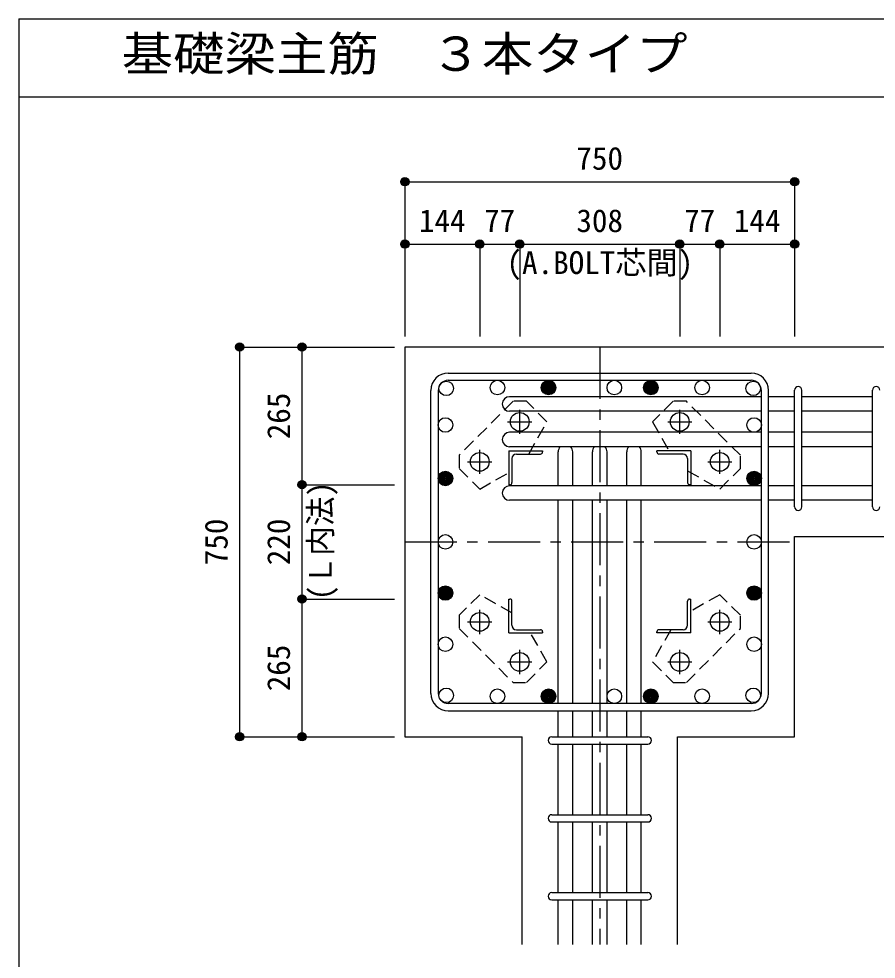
# Model space of a CAD drawing. Units: millimetres at full size, sheet at 1:20. Extents: x -3982 to 3969, y -2797 to 2801.
# Drawn here: x -3982 to -2332, y 991 to 2801 of the extents above; entities that cross this region are included whole.
import ezdxf
from ezdxf.enums import TextEntityAlignment as Align

# ---------------------------------------------------------------- set-up
doc = ezdxf.new("R2010")
doc.units = ezdxf.units.MM
doc.header["$LTSCALE"] = 20
doc.header["$PDMODE"] = 32
doc.header["$PDSIZE"] = 10
doc.linetypes.add('CHAIN1', pattern=[8, 5, -1, 1, -1])
doc.linetypes.add('DASHED1', pattern=[1.8, 1.2, -0.6])
for name, color, linetype in [('6-1_躯体線', 2, 'Continuous'), ('6-2_A.Bolt_', 4, 'Continuous'), ('6-3_柱型主筋', 4, 'Continuous'), ('6-4_フープ', 7, 'Continuous'), ('6-5_梁主筋', 7, 'Continuous'), ('6-6_S.T.P.', 7, 'Continuous'), ('6-7_文字', 7, 'Continuous'), ('6-9_プレート', 4, 'DASHED1'), ('6-D_寸法', 4, 'Continuous'), ('F-0_枠', 6, 'Continuous')]:
    doc.layers.add(name, color=color, linetype=linetype)
doc.styles.add('ＭＳ ゴシック', font='')
doc.styles.get('ＭＳ ゴシック').set_extended_font_data('MS Gothic')

msp = doc.modelspace()

# ---------------------------------------------------------------- linework, layer by layer
at = {"layer": '6-1_躯体線'}
for p, q in [((-3238.87, 2169.12), (-3238.87, 1419.12)), ((-2088.87, 2169.12), (-3238.87, 2169.12)), ((-2488.87, 1804.62), (-2088.87, 1804.62)), ((-2488.87, 1419.12), (-2488.87, 1804.62)), ((-3238.87, 1419.12), (-3013.37, 1419.12)), ((-3013.37, 1019.12), (-3013.37, 1419.12))]:
    msp.add_line(p, q, dxfattribs=at)
msp.add_lwpolyline([(-2714.37, 1019.12), (-2714.37, 1419.12), (-2488.87, 1419.12)], dxfattribs=at)
at = {"layer": '6-2_A.Bolt_', "linetype": 'CHAIN1'}
for p, q in [((-3017.87, 2001.92), (-3017.87, 2048.42)), ((-2709.87, 2001.92), (-2709.87, 2048.42)), ((-3041.17, 2025.12), (-2994.67, 2025.12)), ((-2733.07, 2025.12), (-2686.57, 2025.12)), ((-3094.87, 1924.92), (-3094.87, 1971.42)), ((-2632.87, 1924.92), (-2632.87, 1971.42)), ((-3118.17, 1948.12), (-3071.67, 1948.12)), ((-2656.07, 1948.12), (-2609.57, 1948.12)), ((-3094.87, 1616.82), (-3094.87, 1663.32)), ((-2632.87, 1616.82), (-2632.87, 1663.32)), ((-3118.17, 1640.12), (-3071.67, 1640.12)), ((-2656.07, 1640.12), (-2609.57, 1640.12)), ((-3017.87, 1539.82), (-3017.87, 1586.32)), ((-2709.87, 1539.82), (-2709.87, 1586.32)), ((-3041.17, 1563.12), (-2994.67, 1563.12)), ((-2733.07, 1563.12), (-2686.57, 1563.12))]:
    msp.add_line(p, q, dxfattribs=at)
at = {"layer": '6-2_A.Bolt_'}
for p, q in [((-3038.87, 1969.12), (-2973.87, 1969.12)), ((-3038.87, 1969.12), (-3038.87, 1904.12)), ((-3032.87, 1954.62), (-3032.87, 1908.12)), ((-3024.37, 1963.12), (-2977.87, 1963.12)), ((-2973.87, 1969.12), (-2973.87, 1967.12)), ((-2688.87, 1969.12), (-2753.87, 1969.12)), ((-2753.87, 1967.12), (-2753.87, 1969.12)), ((-2703.37, 1963.12), (-2749.87, 1963.12)), ((-2694.87, 1954.62), (-2694.87, 1908.12)), ((-2688.87, 1969.12), (-2688.87, 1904.12)), ((-3036.87, 1904.12), (-3038.87, 1904.12)), ((-2688.87, 1904.12), (-2690.87, 1904.12)), ((-3038.87, 1684.12), (-3036.87, 1684.12)), ((-3038.87, 1619.12), (-3038.87, 1684.12)), ((-2690.87, 1684.12), (-2688.87, 1684.12)), ((-2688.87, 1619.12), (-2688.87, 1684.12)), ((-3032.87, 1633.62), (-3032.87, 1680.12)), ((-2694.87, 1633.62), (-2694.87, 1680.12)), ((-3038.87, 1619.12), (-2973.87, 1619.12)), ((-3024.37, 1625.12), (-2977.87, 1625.12)), ((-2973.87, 1621.12), (-2973.87, 1619.12)), ((-2753.87, 1619.12), (-2753.87, 1621.12)), ((-2688.87, 1619.12), (-2753.87, 1619.12)), ((-2703.37, 1625.12), (-2749.87, 1625.12))]:
    msp.add_line(p, q, dxfattribs=at)
at = {"layer": '6-2_A.Bolt_', "color": 3}
for centre in [(-3017.87, 2025.12), (-2709.87, 2025.12), (-3094.87, 1948.12), (-2632.87, 1948.12), (-3094.87, 1640.12), (-2632.87, 1640.12), (-3017.87, 1563.12), (-2709.87, 1563.12)]:
    msp.add_circle(centre, 18, dxfattribs=at)
at = {"layer": '6-2_A.Bolt_'}
for centre, radius, start, end in [((-3024.37, 1954.62), 8.5, 90, 180), ((-2977.87, 1967.12), 4, 270, 0), ((-2749.87, 1967.12), 4, 180, 270), ((-2703.37, 1954.62), 8.5, 0, 90), ((-3036.87, 1908.12), 4, 270, 0), ((-2690.87, 1908.12), 4, 180, 270), ((-3036.87, 1680.12), 4, 0, 90), ((-2690.87, 1680.12), 4, 90, 180), ((-3024.37, 1633.62), 8.5, 180, 270), ((-2703.37, 1633.62), 8.5, 270, 0), ((-2977.87, 1621.12), 4, 0, 90), ((-2749.87, 1621.12), 4, 90, 180)]:
    msp.add_arc(centre, radius, start, end, dxfattribs=at)
at = {"layer": '6-3_柱型主筋', "color": 3}
for centre in [(-3159.26, 2089.51), (-3060.79, 2091.12), (-2962.33, 2091.12), (-2835.87, 2091.12), (-2765.4, 2091.12), (-2666.94, 2091.12), (-2568.48, 2089.51), (-3160.87, 2019.12), (-2566.87, 2019.12), (-3160.87, 1916.12), (-2566.87, 1916.12), (-3160.87, 1794.12), (-2566.87, 1794.12), (-3160.87, 1695.66), (-2566.87, 1695.66), (-3160.87, 1597.2), (-2566.87, 1597.2), (-3159.26, 1498.74), (-3060.79, 1497.12), (-2962.33, 1497.12), (-2835.87, 1497.12), (-2765.4, 1497.12), (-2666.94, 1497.12), (-2568.48, 1498.74)]:
    msp.add_circle(centre, 14, dxfattribs=at)
at = {"layer": '6-3_柱型主筋'}
for centre, radius in [((-2962.33, 2091.12), 14), ((-2962.33, 2091.12), 12.6), ((-2962.33, 2091.12), 11.2), ((-2962.33, 2091.12), 9.8), ((-2962.33, 2091.12), 8.4), ((-2765.4, 2091.12), 14), ((-2765.4, 2091.12), 12.6), ((-2765.4, 2091.12), 11.2), ((-2765.4, 2091.12), 9.8), ((-2765.4, 2091.12), 8.4), ((-2962.33, 2091.12), 7), ((-2962.33, 2091.12), 5.6), ((-2962.33, 2091.12), 4.2), ((-2962.33, 2091.12), 2.8), ((-2962.33, 2091.12), 1.4), ((-2765.4, 2091.12), 7), ((-2765.4, 2091.12), 5.6), ((-2765.4, 2091.12), 4.2), ((-2765.4, 2091.12), 2.8), ((-2765.4, 2091.12), 1.4), ((-3160.87, 1916.12), 14), ((-3160.87, 1916.12), 12.6), ((-3160.87, 1916.12), 11.2), ((-3160.87, 1916.12), 9.8), ((-3160.87, 1916.12), 8.4), ((-3160.87, 1916.12), 7), ((-3160.87, 1916.12), 5.6), ((-3160.87, 1916.12), 4.2), ((-3160.87, 1916.12), 2.8), ((-2566.87, 1916.12), 14), ((-2566.87, 1916.12), 12.6), ((-2566.87, 1916.12), 11.2), ((-2566.87, 1916.12), 9.8), ((-2566.87, 1916.12), 8.4), ((-2566.87, 1916.12), 7), ((-2566.87, 1916.12), 5.6), ((-2566.87, 1916.12), 4.2), ((-2566.87, 1916.12), 2.8), ((-3160.87, 1916.12), 1.4), ((-2566.87, 1916.12), 1.4), ((-3160.87, 1695.66), 14), ((-3160.87, 1695.66), 12.6), ((-3160.87, 1695.66), 11.2), ((-3160.87, 1695.66), 9.8), ((-3160.87, 1695.66), 8.4), ((-3160.87, 1695.66), 7), ((-3160.87, 1695.66), 5.6), ((-2566.87, 1695.66), 14), ((-2566.87, 1695.66), 12.6), ((-2566.87, 1695.66), 11.2), ((-2566.87, 1695.66), 9.8), ((-2566.87, 1695.66), 8.4), ((-2566.87, 1695.66), 7), ((-2566.87, 1695.66), 5.6), ((-3160.87, 1695.66), 4.2), ((-3160.87, 1695.66), 2.8), ((-3160.87, 1695.66), 1.4), ((-2566.87, 1695.66), 4.2), ((-2566.87, 1695.66), 2.8), ((-2566.87, 1695.66), 1.4), ((-2962.33, 1497.12), 14), ((-2962.33, 1497.12), 12.6), ((-2962.33, 1497.12), 11.2), ((-2962.33, 1497.12), 9.8), ((-2962.33, 1497.12), 8.4), ((-2962.33, 1497.12), 7), ((-2962.33, 1497.12), 5.6), ((-2765.4, 1497.12), 14), ((-2765.4, 1497.12), 12.6), ((-2765.4, 1497.12), 11.2), ((-2765.4, 1497.12), 9.8), ((-2765.4, 1497.12), 8.4), ((-2765.4, 1497.12), 7), ((-2765.4, 1497.12), 5.6), ((-2962.33, 1497.12), 4.2), ((-2962.33, 1497.12), 2.8), ((-2962.33, 1497.12), 1.4), ((-2765.4, 1497.12), 4.2), ((-2765.4, 1497.12), 2.8), ((-2765.4, 1497.12), 1.4)]:
    msp.add_circle(centre, radius, dxfattribs=at)
at = {"layer": '6-4_フープ'}
for p, q in [((-3155.37, 2119.12), (-2572.37, 2119.12)), ((-3155.37, 2105.12), (-2572.37, 2105.12)), ((-3188.87, 1502.62), (-3188.87, 2085.62)), ((-3174.87, 2085.62), (-3174.87, 1502.62)), ((-2552.87, 1502.62), (-2552.87, 2085.62)), ((-2538.87, 1502.62), (-2538.87, 2085.62)), ((-2572.37, 1483.12), (-3155.37, 1483.12)), ((-3155.37, 1469.12), (-2572.37, 1469.12))]:
    msp.add_line(p, q, dxfattribs=at)
for centre, radius, start, end in [((-3155.37, 2085.62), 33.5, 90, 180), ((-2572.37, 2085.62), 33.5, 0, 90), ((-3155.37, 2085.62), 19.5, 90, 180), ((-2572.37, 2085.62), 19.5, 0, 90), ((-3155.37, 1502.62), 33.5, 180, 270), ((-3155.37, 1502.62), 19.5, 180, 270), ((-2572.37, 1502.62), 33.5, 270, 0), ((-2572.37, 1502.62), 19.5, 270, 0)]:
    msp.add_arc(centre, radius, start, end, dxfattribs=at)
at = {"layer": '6-5_梁主筋'}
for p, q in [((-2552.87, 2073.51), (-3037.37, 2073.51)), ((-2488.87, 2073.51), (-2538.87, 2073.51)), ((-2338.87, 2073.51), (-2474.87, 2073.51)), ((-2552.87, 2045.51), (-3037.37, 2045.51)), ((-2488.87, 2045.51), (-2538.87, 2045.51)), ((-2338.87, 2045.51), (-2474.87, 2045.51)), ((-2552.87, 2005.12), (-3037.37, 2005.12)), ((-2488.87, 2005.12), (-2538.87, 2005.12)), ((-2338.87, 2005.12), (-2474.87, 2005.12)), ((-2552.87, 1977.12), (-3037.37, 1977.12)), ((-2488.87, 1977.12), (-2538.87, 1977.12)), ((-2338.87, 1977.12), (-2474.87, 1977.12)), ((-2943.87, 1902.12), (-2943.87, 1967.62)), ((-2915.87, 1902.12), (-2915.87, 1967.62)), ((-2877.87, 1902.12), (-2877.87, 1967.62)), ((-2849.87, 1902.12), (-2849.87, 1967.62)), ((-2811.87, 1902.12), (-2811.87, 1967.62)), ((-2783.87, 1902.12), (-2783.87, 1967.62)), ((-2552.87, 1902.12), (-3037.37, 1902.12)), ((-2488.87, 1902.12), (-2538.87, 1902.12)), ((-2338.87, 1902.12), (-2474.87, 1902.12)), ((-2552.87, 1874.12), (-3037.37, 1874.12)), ((-2943.87, 1483.12), (-2943.87, 1874.12)), ((-2915.87, 1483.12), (-2915.87, 1874.12)), ((-2877.87, 1483.12), (-2877.87, 1874.12)), ((-2849.87, 1483.12), (-2849.87, 1874.12)), ((-2811.87, 1483.12), (-2811.87, 1874.12)), ((-2783.87, 1483.12), (-2783.87, 1874.12)), ((-2488.87, 1874.12), (-2538.87, 1874.12)), ((-2338.87, 1874.12), (-2474.87, 1874.12)), ((-2943.87, 1419.12), (-2943.87, 1469.12)), ((-2915.87, 1419.12), (-2915.87, 1469.12)), ((-2877.87, 1419.12), (-2877.87, 1469.12)), ((-2849.87, 1419.12), (-2849.87, 1469.12)), ((-2811.87, 1419.12), (-2811.87, 1469.12)), ((-2783.87, 1419.12), (-2783.87, 1469.12)), ((-2943.87, 1269.12), (-2943.87, 1405.12)), ((-2915.87, 1269.12), (-2915.87, 1405.12)), ((-2877.87, 1269.12), (-2877.87, 1405.12)), ((-2849.87, 1269.12), (-2849.87, 1405.12)), ((-2811.87, 1269.12), (-2811.87, 1405.12)), ((-2783.87, 1269.12), (-2783.87, 1405.12)), ((-2943.87, 1119.12), (-2943.87, 1255.12)), ((-2915.87, 1119.12), (-2915.87, 1255.12)), ((-2877.87, 1119.12), (-2877.87, 1255.12)), ((-2849.87, 1119.12), (-2849.87, 1255.12)), ((-2811.87, 1119.12), (-2811.87, 1255.12)), ((-2783.87, 1119.12), (-2783.87, 1255.12)), ((-2943.87, 1019.12), (-2943.87, 1105.12)), ((-2915.87, 1019.12), (-2915.87, 1105.12)), ((-2877.87, 1019.12), (-2877.87, 1105.12)), ((-2849.87, 1019.12), (-2849.87, 1105.12)), ((-2811.87, 1019.12), (-2811.87, 1105.12)), ((-2783.87, 1019.12), (-2783.87, 1105.12))]:
    msp.add_line(p, q, dxfattribs=at)
for centre, start, end in [((-3037.37, 2059.51), 90, 270), ((-3037.37, 1991.12), 90, 270), ((-2929.87, 1967.62), 137.26902, 180), ((-2929.87, 1967.62), 0, 42.73098), ((-2863.87, 1967.62), 137.26902, 180), ((-2863.87, 1967.62), 0, 42.73098), ((-2797.87, 1967.62), 137.26902, 180), ((-2797.87, 1967.62), 0, 42.73098), ((-3037.37, 1888.12), 90, 270)]:
    msp.add_arc(centre, 14, start, end, dxfattribs=at)
at = {"layer": '6-6_S.T.P.'}
for p, q in [((-2488.87, 1861.62), (-2488.87, 2086.01)), ((-2474.87, 1861.62), (-2474.87, 2086.01)), ((-2338.87, 1861.62), (-2338.87, 2086.01)), ((-2956.37, 1419.12), (-2771.37, 1419.12)), ((-2956.37, 1405.12), (-2771.37, 1405.12)), ((-2956.37, 1269.12), (-2771.37, 1269.12)), ((-2956.37, 1255.12), (-2771.37, 1255.12)), ((-2956.37, 1119.12), (-2771.37, 1119.12)), ((-2956.37, 1105.12), (-2771.37, 1105.12))]:
    msp.add_line(p, q, dxfattribs=at)
for centre, start, end in [((-2481.87, 2086.01), 0, 180), ((-2481.87, 2086.01), 0, 180), ((-2481.87, 2086.01), 0, 180), ((-2481.87, 2086.01), 0, 180), ((-2331.87, 2086.01), 0, 180), ((-2481.87, 1861.62), 180, 0), ((-2481.87, 1861.62), 180, 0), ((-2481.87, 1861.62), 180, 0), ((-2481.87, 1861.62), 180, 0), ((-2331.87, 1861.62), 180, 0), ((-2956.37, 1412.12), 90, 270), ((-2956.37, 1412.12), 90, 270), ((-2956.37, 1412.12), 90, 270), ((-2956.37, 1412.12), 90, 270), ((-2771.37, 1412.12), 270, 90), ((-2771.37, 1412.12), 270, 90), ((-2771.37, 1412.12), 270, 90), ((-2771.37, 1412.12), 270, 90), ((-2956.37, 1262.12), 90, 270), ((-2771.37, 1262.12), 270, 90), ((-2956.37, 1112.12), 90, 270), ((-2771.37, 1112.12), 270, 90)]:
    msp.add_arc(centre, 7, start, end, dxfattribs=at)
at = {"layer": '6-9_プレート'}
for points in [[(-3030.57, 2064.72), (-3134.47, 1960.82), (-3134.47, 1935.32), (-3094.87, 1895.72), (-3032.87, 1930.92)], [(-3000.67, 1963.12), (-2965.47, 2025.12), (-3005.07, 2064.72), (-3030.57, 2064.72)], [(-2593.27, 1960.82), (-2697.17, 2064.72), (-2722.67, 2064.72), (-2762.27, 2025.12), (-2727.07, 1963.12)], [(-2694.87, 1930.92), (-2632.87, 1895.72), (-2593.27, 1935.32), (-2593.27, 1960.82)], [(-3032.87, 1657.32), (-3094.87, 1692.52), (-3134.47, 1652.92), (-3134.47, 1627.42)], [(-2697.17, 1523.52), (-2593.27, 1627.42), (-2593.27, 1652.92), (-2632.87, 1692.52), (-2694.87, 1657.32)], [(-3134.47, 1627.42), (-3030.57, 1523.52), (-3005.07, 1523.52), (-2965.47, 1563.12), (-3000.67, 1625.12)], [(-2727.07, 1625.12), (-2762.27, 1563.12), (-2722.67, 1523.52), (-2697.17, 1523.52)]]:
    msp.add_lwpolyline(points, dxfattribs=at)
at = {"layer": '6-D_寸法'}
for p, q in [((-3238.87, 2487.15), (-3238.87, 2367.15)), ((-3238.87, 2487.15), (-2488.87, 2487.15)), ((-3238.87, 2367.15), (-3238.87, 2189.12)), ((-3238.87, 2367.15), (-3238.87, 2189.12)), ((-3238.87, 2367.15), (-3238.87, 2189.12)), ((-3238.87, 2367.15), (-3094.87, 2367.15)), ((-3238.87, 2367.15), (-3238.87, 2189.12)), ((-3238.87, 2367.15), (-3238.87, 2189.12)), ((-3094.87, 2367.15), (-3094.87, 2189.12)), ((-3094.87, 2367.15), (-3017.87, 2367.15)), ((-3017.87, 2367.15), (-3017.87, 2189.12)), ((-3017.87, 2367.15), (-2709.87, 2367.15)), ((-2709.87, 2367.15), (-2709.87, 2189.12)), ((-2709.87, 2367.15), (-2632.87, 2367.15)), ((-2632.87, 2367.15), (-2632.87, 2189.12)), ((-2488.87, 2367.15), (-2488.87, 2189.12)), ((-2488.87, 2367.15), (-2488.87, 2189.12)), ((-2488.87, 2367.15), (-2488.87, 2189.12)), ((-3556.89, 2169.12), (-3436.89, 2169.12)), ((-3556.89, 2169.12), (-3556.89, 1419.12)), ((-3436.89, 2169.12), (-3258.87, 2169.12)), ((-3436.89, 2169.12), (-3258.87, 2169.12)), ((-3436.89, 2169.12), (-3258.87, 2169.12)), ((-3436.89, 2169.12), (-3258.87, 2169.12)), ((-3436.89, 2169.12), (-3258.87, 2169.12)), ((-3436.89, 2169.12), (-3258.87, 2169.12)), ((-3436.89, 1684.12), (-3436.89, 1904.12)), ((-3436.89, 1904.12), (-3258.87, 1904.12)), ((-3436.89, 1419.12), (-3436.89, 1684.12)), ((-3436.89, 1684.12), (-3258.87, 1684.12)), ((-3556.89, 1419.12), (-3436.89, 1419.12)), ((-3436.89, 1419.12), (-3258.87, 1419.12)), ((-3436.89, 1419.12), (-3258.87, 1419.12)), ((-3436.89, 1419.12), (-3258.87, 1419.12)), ((-3436.89, 1419.12), (-3258.87, 1419.12)), ((-3436.89, 1419.12), (-3258.87, 1419.12)), ((-3436.89, 1419.12), (-3258.87, 1419.12)), ((-3436.89, 1419.12), (-3258.87, 1419.12))]:
    msp.add_line(p, q, dxfattribs=at)
at = {"layer": '6-D_寸法', "linetype": 'CHAIN1'}
for p, q in [((-2863.87, 2169.12), (-2863.87, 1019.12)), ((-3238.87, 1794.12), (-2488.87, 1794.12))]:
    msp.add_line(p, q, dxfattribs=at)
at = {"layer": '6-D_寸法'}
for points in [[(-3238.87, 2487.15), (-3238.87, 2367.15), (-3238.87, 2189.12)], [(-2488.87, 2487.15), (-2488.87, 2367.15), (-2488.87, 2189.12)], [(-2632.87, 2367.15), (-2488.87, 2367.15), (-2488.87, 2189.12)], [(-3436.89, 1904.12), (-3436.89, 2169.12), (-3258.87, 2169.12)], [(-3556.89, 1419.12), (-3436.89, 1419.12), (-3258.87, 1419.12)], [(-3556.89, 1419.12), (-3436.89, 1419.12), (-3258.87, 1419.12)]]:
    msp.add_lwpolyline(points, dxfattribs=at)
for centre, radius in [((-3238.87, 2487.15), 8), ((-3238.87, 2487.15), 7.2), ((-3238.87, 2487.15), 6.4), ((-3238.87, 2487.15), 5.6), ((-3238.87, 2487.15), 4.8), ((-3238.87, 2487.15), 4), ((-3238.87, 2487.15), 3.2), ((-3238.87, 2487.15), 2.4), ((-3238.87, 2487.15), 1.6), ((-3238.87, 2487.15), 0.8), ((-2488.87, 2487.15), 8), ((-2488.87, 2487.15), 7.2), ((-2488.87, 2487.15), 6.4), ((-2488.87, 2487.15), 5.6), ((-2488.87, 2487.15), 4.8), ((-2488.87, 2487.15), 4), ((-2488.87, 2487.15), 3.2), ((-2488.87, 2487.15), 2.4), ((-2488.87, 2487.15), 1.6), ((-2488.87, 2487.15), 0.8), ((-3238.87, 2367.15), 8), ((-3238.87, 2367.15), 7.2), ((-3238.87, 2367.15), 6.4), ((-3238.87, 2367.15), 5.6), ((-3238.87, 2367.15), 4.8), ((-3238.87, 2367.15), 4), ((-3094.87, 2367.15), 8), ((-3094.87, 2367.15), 7.2), ((-3094.87, 2367.15), 6.4), ((-3094.87, 2367.15), 5.6), ((-3094.87, 2367.15), 4.8), ((-3094.87, 2367.15), 4), ((-3017.87, 2367.15), 8), ((-3017.87, 2367.15), 7.2), ((-3017.87, 2367.15), 6.4), ((-3017.87, 2367.15), 5.6), ((-3017.87, 2367.15), 4.8), ((-3017.87, 2367.15), 4), ((-2709.87, 2367.15), 8), ((-2709.87, 2367.15), 7.2), ((-2709.87, 2367.15), 6.4), ((-2709.87, 2367.15), 5.6), ((-2709.87, 2367.15), 4.8), ((-2709.87, 2367.15), 4), ((-2632.87, 2367.15), 8), ((-2632.87, 2367.15), 7.2), ((-2632.87, 2367.15), 6.4), ((-2632.87, 2367.15), 5.6), ((-2632.87, 2367.15), 4.8), ((-2632.87, 2367.15), 4), ((-2488.87, 2367.15), 8), ((-2488.87, 2367.15), 7.2), ((-2488.87, 2367.15), 6.4), ((-2488.87, 2367.15), 5.6), ((-2488.87, 2367.15), 4.8), ((-2488.87, 2367.15), 4), ((-3238.87, 2367.15), 3.2), ((-3238.87, 2367.15), 2.4), ((-3238.87, 2367.15), 1.6), ((-3238.87, 2367.15), 0.8), ((-3094.87, 2367.15), 3.2), ((-3094.87, 2367.15), 2.4), ((-3094.87, 2367.15), 1.6), ((-3094.87, 2367.15), 0.8), ((-3017.87, 2367.15), 3.2), ((-3017.87, 2367.15), 2.4), ((-3017.87, 2367.15), 1.6), ((-3017.87, 2367.15), 0.8), ((-2709.87, 2367.15), 3.2), ((-2709.87, 2367.15), 2.4), ((-2709.87, 2367.15), 1.6), ((-2709.87, 2367.15), 0.8), ((-2632.87, 2367.15), 3.2), ((-2632.87, 2367.15), 2.4), ((-2632.87, 2367.15), 1.6), ((-2632.87, 2367.15), 0.8), ((-2488.87, 2367.15), 3.2), ((-2488.87, 2367.15), 2.4), ((-2488.87, 2367.15), 1.6), ((-2488.87, 2367.15), 0.8), ((-3556.89, 2169.12), 8), ((-3556.89, 2169.12), 7.2), ((-3556.89, 2169.12), 6.4), ((-3556.89, 2169.12), 5.6), ((-3556.89, 2169.12), 4.8), ((-3556.89, 2169.12), 4), ((-3556.89, 2169.12), 3.2), ((-3436.89, 2169.12), 8), ((-3436.89, 2169.12), 7.2), ((-3436.89, 2169.12), 6.4), ((-3436.89, 2169.12), 5.6), ((-3436.89, 2169.12), 4.8), ((-3436.89, 2169.12), 4), ((-3436.89, 2169.12), 3.2), ((-3556.89, 2169.12), 2.4), ((-3556.89, 2169.12), 1.6), ((-3556.89, 2169.12), 0.8), ((-3436.89, 2169.12), 2.4), ((-3436.89, 2169.12), 1.6), ((-3436.89, 2169.12), 0.8), ((-3436.89, 1904.12), 8), ((-3436.89, 1904.12), 7.2), ((-3436.89, 1904.12), 6.4), ((-3436.89, 1904.12), 5.6), ((-3436.89, 1904.12), 4.8), ((-3436.89, 1904.12), 4), ((-3436.89, 1904.12), 3.2), ((-3436.89, 1904.12), 2.4), ((-3436.89, 1904.12), 1.6), ((-3436.89, 1904.12), 0.8), ((-3436.89, 1684.12), 8), ((-3436.89, 1684.12), 7.2), ((-3436.89, 1684.12), 6.4), ((-3436.89, 1684.12), 5.6), ((-3436.89, 1684.12), 4.8), ((-3436.89, 1684.12), 4), ((-3436.89, 1684.12), 3.2), ((-3436.89, 1684.12), 2.4), ((-3436.89, 1684.12), 1.6), ((-3436.89, 1684.12), 0.8), ((-3556.89, 1419.12), 8), ((-3556.89, 1419.12), 7.2), ((-3556.89, 1419.12), 6.4), ((-3556.89, 1419.12), 5.6), ((-3556.89, 1419.12), 4.8), ((-3556.89, 1419.12), 4), ((-3556.89, 1419.12), 3.2), ((-3556.89, 1419.12), 2.4), ((-3556.89, 1419.12), 1.6), ((-3556.89, 1419.12), 0.8), ((-3436.89, 1419.12), 8), ((-3436.89, 1419.12), 7.2), ((-3436.89, 1419.12), 6.4), ((-3436.89, 1419.12), 5.6), ((-3436.89, 1419.12), 4.8), ((-3436.89, 1419.12), 4), ((-3436.89, 1419.12), 3.2), ((-3436.89, 1419.12), 2.4), ((-3436.89, 1419.12), 1.6), ((-3436.89, 1419.12), 0.8)]:
    msp.add_circle(centre, radius, dxfattribs=at)
at = {"layer": '6-D_寸法', "color": 7}
for p in [(-3238.87, 2487.15), (-2488.87, 2487.15), (-3238.87, 2367.15), (-3094.87, 2367.15), (-3017.87, 2367.15), (-2709.87, 2367.15), (-2632.87, 2367.15), (-2488.87, 2367.15), (-3556.89, 2169.12), (-3436.89, 2169.12), (-3436.89, 1904.12), (-3436.89, 1684.12), (-3556.89, 1419.12), (-3436.89, 1419.12)]:
    msp.add_point(p, dxfattribs=at)
at = {"layer": 'F-0_枠'}
for q in [(3969.4, 2800.77), (-3981.92, -2796.83)]:
    msp.add_line((-3981.92, 2800.77), q, dxfattribs=at)
at = {"layer": 'F-0_枠', "color": 2}
msp.add_line((-3981.92, 2650.77), (2482.4, 2650.77), dxfattribs=at)

# ---------------------------------------------------------------- texts
at = {"layer": '6-7_文字', "color": 2, "style": 'ＭＳ ゴシック', "width": 1.1}
msp.add_text('\u3000\u3000基礎梁主筋\u3000３本タイプ', height=65.98, dxfattribs=at).set_placement((-3981.92, 2680.77), align=Align.BOTTOM_LEFT)
at = {"layer": '6-7_文字', "color": 4, "style": 'ＭＳ ゴシック'}
msp.add_text('(A.BOLT芯間)', height=43.99, dxfattribs=at).set_placement((-3043.34, 2296.37), align=Align.BOTTOM_LEFT)
at = {"layer": '6-D_寸法', "style": 'ＭＳ ゴシック'}
for s, p in [('750', (-2908.87, 2497.15)), ('144', (-3211.87, 2377.15)), ('77', (-3086.37, 2377.15)), ('308', (-2908.87, 2377.15)), ('77', (-2701.37, 2377.15)), ('144', (-2605.87, 2377.15))]:
    msp.add_text(s, height=43.99, dxfattribs=at).set_placement(p, align=Align.BOTTOM_LEFT)
for s, p in [('265', (-3446.89, 1991.62)), ('750', (-3566.89, 1749.12)), ('220', (-3446.89, 1749.12)), ('265', (-3446.89, 1506.62))]:
    msp.add_text(s, height=43.99, rotation=90, dxfattribs=at).set_placement(p, align=Align.BOTTOM_LEFT)
at = {"layer": '6-D_寸法', "style": 'ＭＳ ゴシック', "width": 0.95}
msp.add_text('(Ｌ内法)', height=43.99, rotation=90, dxfattribs=at).set_placement((-3366.41, 1682.02), align=Align.BOTTOM_LEFT)

doc.saveas('drawing.dxf')
